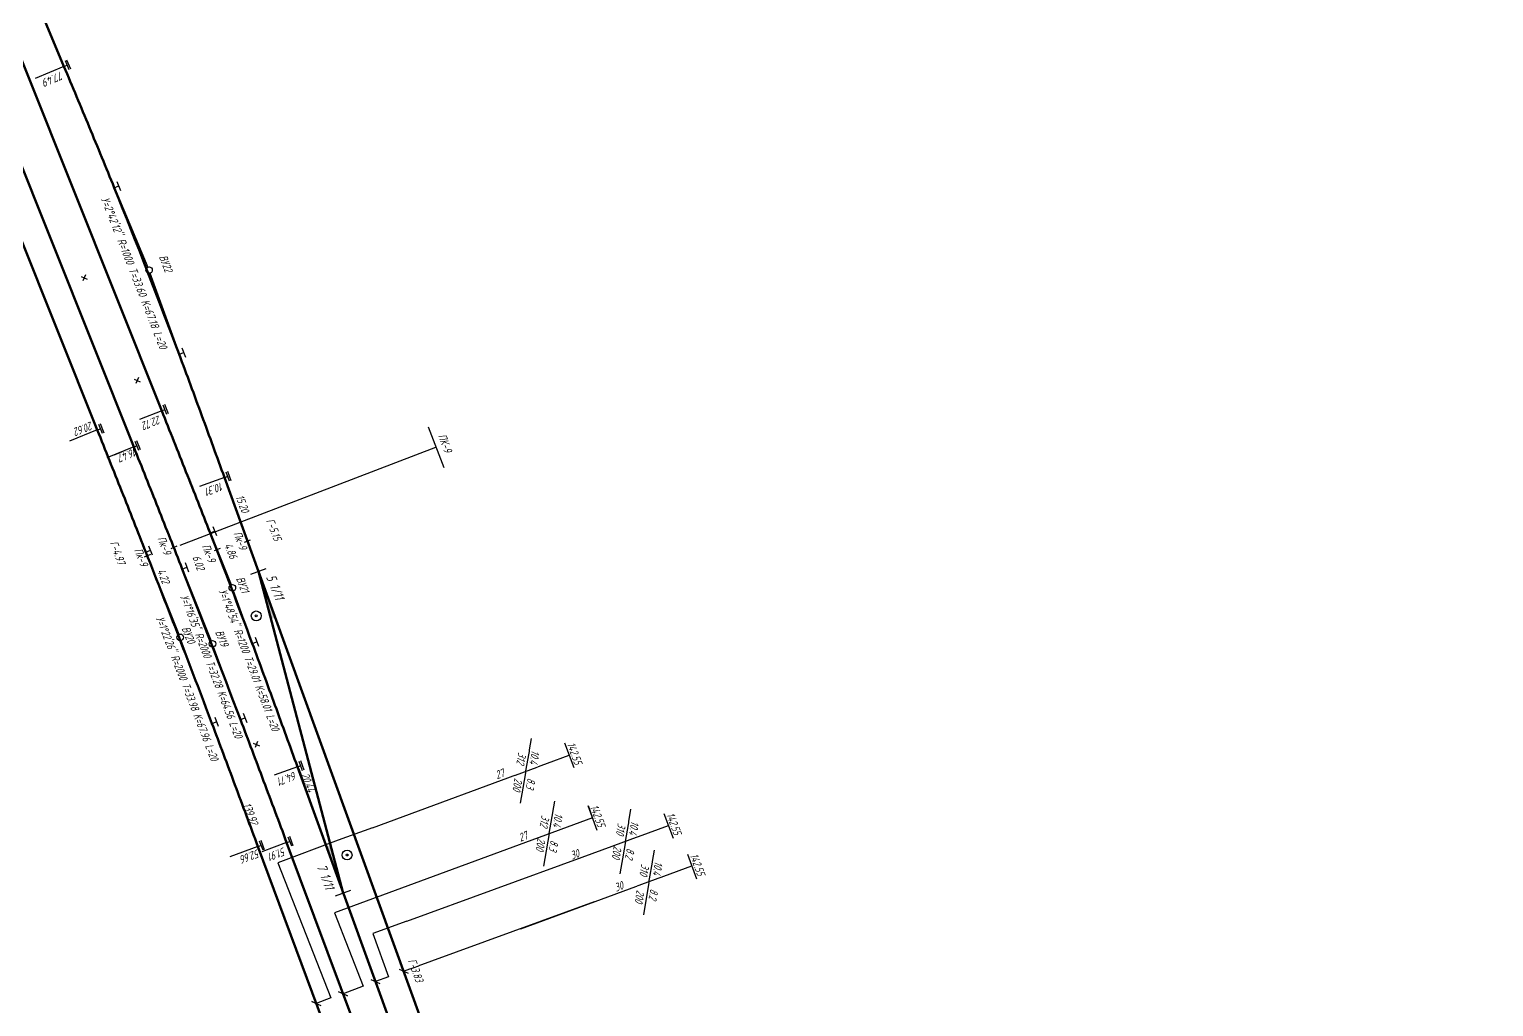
# Model space of a CAD drawing. Extents: x 8811 to 10286, y 10382 to 14118.
# Drawn here: x 9995.6 to 10218.7, y 10906.7 to 11055.4 of the extents above; entities that cross this region are included whole.
import ezdxf
from ezdxf.enums import TextEntityAlignment as Align

# ---------------------------------------------------------------- set-up
doc = ezdxf.new("R2010")
doc.units = 0
for name, color, linetype in [('9.Стрелочные переводы', 7, 'Continuous'), ('I.Вершины', 7, 'Continuous'), ('I.Ось трассы', 7, 'Continuous'), ('I.Параметры кривых', 7, 'Continuous'), ('II.Вершины', 7, 'Continuous'), ('II.Ось трассы', 7, 'Continuous'), ('II.Параметры кривых', 7, 'Continuous'), ('III.Вершины', 7, 'Continuous'), ('III.Ось трассы', 7, 'Continuous'), ('III.Параметры кривых', 7, 'Continuous'), ('III.Стрелочные переводы', 7, 'Continuous'), ('IIс.Вершины', 7, 'Continuous'), ('IIс.Прямые вставки', 7, 'Continuous'), ('IIс.Стрелочные переводы', 7, 'Continuous'), ('IV.Вершины', 7, 'Continuous'), ('IV.Ось трассы', 7, 'Continuous'), ('IV.Параметры кривых', 7, 'Continuous'), ('IV.Стрелочные переводы', 7, 'Continuous'), ('Iс.Вершины', 7, 'Continuous'), ('Iс.Междупутья', 7, 'Continuous'), ('Iс.Стрелочные переводы', 7, 'Continuous'), ('КН I.Вершины', 7, 'Continuous'), ('КН I.Прямые вставки', 7, 'Continuous'), ('КН II.Вершины', 7, 'Continuous'), ('КН II.Параметры кривых', 7, 'Continuous'), ('маскировка', 7, 'Continuous')]:
    doc.layers.add(name, color=color, linetype=linetype)
for name, color, linetype, lineweight in [('IIс.Пикетаж', 7, 'Continuous', 15), ('Iс.Пикетаж', 7, 'Continuous', 15), ('КН I.Пикетаж', 7, 'Continuous', 15), ('КН II.Пикетаж', 7, 'Continuous', 15), ('кресты', 1, 'Continuous', 30), ('Уклоноуказатели по станции', 1, 'Continuous', 35)]:
    doc.layers.add(name, color=color, linetype=linetype, lineweight=lineweight)
doc.styles.add('Параметры кривых', font='SPDS.shx', dxfattribs={"oblique": 15, "height": 2.5})
doc.styles.add('спдс_сжатие09', font='SPDS.shx', dxfattribs={"width": 0.9, "oblique": 15, "height": 1.25})

# ---------------------------------------------------------------- blocks, each defined once
blk = doc.blocks.new('alignment_tc_sign')
at = {"color": 0, "linetype": 'ByBlock', "lineweight": -2}
for p, q in [((-1.5, 1.5), (1.5, 1.5)), ((-1.5, 1), (1.5, 1)), ((0, 0), (0, 1))]:
    blk.add_line(p, q, dxfattribs=at)
blk = doc.blocks.new('alignment_cc_sign')
at = {"color": 0, "linetype": 'ByBlock', "lineweight": -2}
for p, q in [((-1.5, 1.5), (1.5, 1.5)), ((0, 0), (0, 1.5))]:
    blk.add_line(p, q, dxfattribs=at)

msp = doc.modelspace()

# ---------------------------------------------------------------- linework, layer by layer
at = {"layer": '9.Стрелочные переводы', "color": 5, "lineweight": 30}
msp.add_circle((10044.04, 10929.77), 0.15, dxfattribs=at)
at = {"layer": 'IV.Параметры кривых', "color": 5, "lineweight": 30}
for p, q in [((10000.92, 11049.8), (9996.54, 11047.97)), ((10025.35, 10987.23), (10021.56, 10985.85))]:
    msp.add_line(p, q, dxfattribs=at)
at = {"layer": 'Уклоноуказатели по станции', "color": 5, "lineweight": 30}
for p, q in [((10070.49, 10918.54), (10082.78, 10923.07)), ((10053.14, 10919.71), (10047.94, 10917.8)), ((10075.64, 10920.44), (10078.92, 10921.65)), ((10047.94, 10917.8), (10050.35, 10911.24)), ((10047.66, 10910.82), (10049.03, 10910.19)), ((10050.35, 10911.24), (10048.34, 10910.5))]:
    msp.add_line(p, q, dxfattribs=at)

# ---------------------------------------------------------------- block references
at = {"layer": 'IV.Ось трассы', "color": 5, "lineweight": 30, "xscale": 0.4999999999999999, "yscale": 0.4999999999999999, "zscale": 0.4999999999999999}
for p, rotation in [((10000.92, 11049.8), 292.6719293509763), ((10025.35, 10987.23), 289.9686156095661)]:
    msp.add_blockref('alignment_tc_sign', p, dxfattribs=dict(at, rotation=rotation))

# ---------------------------------------------------------------- texts
at = {"layer": 'IIс.Прямые вставки', "color": 5, "lineweight": 30, "style": 'спдс_сжатие09', "oblique": 15, "width": 0.9}
msp.add_text('15.20', height=1.25, rotation=290.1992, dxfattribs=at).set_placement((10027.5, 10983.04), align=Align.CENTER)
at = {"layer": 'IV.Параметры кривых', "color": 5, "lineweight": 30, "style": 'Параметры кривых', "oblique": 15}
for s, rotation, p in [('77.49', 202.6719, (10000.54, 11049.1)), ('10.31', 199.9686, (10024.93, 10986.54))]:
    msp.add_text(s, height=1.25, rotation=rotation, dxfattribs=at).set_placement(p)

# ---------------------------------------------------------------- wipeouts: each hides what was drawn before it
at = {"color": 5}
for points in [[(10016.56, 11021.39), (10017.71, 11018.3), (10016.37, 11018.22), (10015.13, 11021)], [(10005.08, 10995.78), (10005.11, 10994.42), (10001.76, 10993.07), (10001.63, 10994.42)], [(10015.32, 10996.73), (10015.48, 10995.24), (10012.33, 10994.01), (10011.9, 10995.42)], [(10059.05, 10994.31), (10060.31, 10990.87), (10058.77, 10990.5), (10057.46, 10994.06)], [(10011.37, 10991.65), (10011.74, 10990.33), (10008.74, 10989.06), (10008.53, 10990.61)], [(10032.76, 10981.49), (10034.49, 10977.18), (10032.9, 10977.11), (10031.37, 10981.12)], [(10027.95, 10979.16), (10029.04, 10976.11), (10027.71, 10975.92), (10026.57, 10979.04)], [(10012.65, 10976.57), (10013.83, 10973.59), (10012.74, 10973.29), (10011.37, 10976.43)], [(10023.04, 10977.31), (10024.35, 10974.12), (10023.06, 10973.97), (10021.69, 10976.99)], [(10033.1, 10972.75), (10034.73, 10968.56), (10033.1, 10968.28), (10031.43, 10972.5)], [(10013.67, 10968.46), (10015.26, 10968.68), (10025.75, 10941.38), (10024.29, 10941.19)], [(10078.79, 10947.2), (10080.24, 10943.29), (10078.73, 10943.06), (10077.36, 10946.87)], [(10070.16, 10945.73), (10073.48, 10945.58), (10072.27, 10939.02), (10069.14, 10938.93)], [(10038.2, 10943.03), (10039.48, 10939.59), (10037.96, 10939.73), (10036.78, 10942.83)], [(10029.42, 10937.81), (10030.82, 10934.1), (10029.49, 10933.95), (10028.07, 10937.66)], [(10093.81, 10936.46), (10095.4, 10932.4), (10093.84, 10932.37), (10092.5, 10936.05)], [(10070.27, 10933.15), (10070.26, 10931.52), (10072.41, 10932.26), (10072.02, 10933.79), (10070.22, 10933.13)], [(10034.29, 10930.99), (10034.54, 10929.56), (10031.62, 10928.52), (10031.42, 10929.89)], [(10079.66, 10930.86), (10079.83, 10929.57), (10078.36, 10929.01), (10078.25, 10930.41)], [(10038.83, 10928.58), (10040.72, 10929.12), (10042.71, 10923.89), (10040.73, 10923.72)], [(10088.76, 10928.72), (10092.08, 10928.81), (10090.98, 10921.94), (10087.79, 10921.73)], [(10097.49, 10930.07), (10098.92, 10926.23), (10097.51, 10926.12), (10096.12, 10929.87)], [(10086.39, 10925.95), (10086.53, 10924.75), (10085.25, 10924.15), (10084.98, 10925.59)], [(10054.44, 10914.3), (10055.95, 10910.11), (10054.6, 10909.97), (10053.01, 10914.11)], [(10038.78, 10907.15), (10040.24, 10902.86), (10038.78, 10902.8), (10037.3, 10906.92)]]:
    msp.add_wipeout(points, dxfattribs=at).dxf.layer = 'маскировка'

# ---------------------------------------------------------------- next in the draw order: linework, layer by layer
at = {"color": 5, "lineweight": 30}
msp.add_line((10056.4, 10994.93, -131.8), (10058.75, 10988.75, -131.8), dxfattribs=at)
at = {"layer": '9.Стрелочные переводы', "color": 5, "lineweight": 30}
msp.add_circle((10044.04, 10929.77), 0.75, dxfattribs=at)
at = {"layer": 'I.Параметры кривых', "color": 5, "lineweight": 30}
msp.add_line((10005.99, 10994.46), (10001.76, 10992.76), dxfattribs=at)
at = {"layer": 'II.Параметры кривых', "color": 5, "lineweight": 30}
for p, q in [((10015.8, 10997.39), (10012.4, 10996.03)), ((10011.54, 10991.88), (10007.42, 10990.23))]:
    msp.add_line(p, q, dxfattribs=at)
at = {"layer": 'III.Стрелочные переводы', "color": 5, "lineweight": 30}
msp.add_line((10042.28, 10923.55), (10044.63, 10924.4), dxfattribs=at)
at = {"layer": 'III.Стрелочные переводы', "color": 5}
msp.add_solid([(10043.45, 10923.97), (10043.45, 10923.97), (10040.89, 10931.02), (10041.54, 10931.23)], dxfattribs=at)
at = {"layer": 'Уклоноуказатели по станции', "color": 5, "lineweight": 30}
for p, q in [((10071.27, 10942.58), (10072.13, 10947.5)), ((10077.17, 10946.83), (10078.55, 10943.08)), ((10074.57, 10943.75), (10077.86, 10944.96)), ((10071.27, 10942.58), (10070.42, 10937.65)), ((10092.3, 10936.11), (10093.68, 10932.35)), ((10090.01, 10925.6), (10090.86, 10930.53)), ((10095.89, 10929.9), (10097.27, 10926.14)), ((10090.01, 10925.6), (10089.16, 10920.68)), ((10052.65, 10912.08), (10081.71, 10922.67)), ((10051.97, 10912.4), (10053.33, 10911.77))]:
    msp.add_line(p, q, dxfattribs=at)
at = {"layer": 'Уклоноуказатели по станции', "color": 5, "lineweight": 30, "flags": 128}
msp.add_lwpolyline([(10047.88, 10933.93), (10042.68, 10932.02), (10033.5, 10928.6), (10041.54, 10908.01), (10039.35, 10907.16), (10038.66, 10907.46), (10040.03, 10906.86)], dxfattribs=at)

# ---------------------------------------------------------------- next in the draw order: block references
at = {"layer": 'I.Ось трассы', "color": 5, "lineweight": 30, "xscale": 0.5, "yscale": 0.5, "zscale": 0.5, "rotation": 291.784503362684}
msp.add_blockref('alignment_tc_sign', (10005.99, 10994.46), dxfattribs=at)
at = {"layer": 'II.Ось трассы', "color": 5, "lineweight": 30, "xscale": 0.5, "yscale": 0.5, "zscale": 0.5}
for p, rotation in [((10011.54, 10991.88), 291.7845375136299), ((10034.83, 10931.67), 290.5080434596462)]:
    msp.add_blockref('alignment_tc_sign', p, dxfattribs=dict(at, rotation=rotation))
at = {"layer": 'III.Ось трассы', "color": 5, "lineweight": 30}
for name, p, xscale, yscale, zscale, rotation in [('alignment_tc_sign', (10015.8, 10997.39), 0.4999999999999999, 0.4999999999999999, 0.4999999999999999, 291.7836974003619), ('alignment_cc_sign', (10023.17, 10978.8), 0.5, 0.5, 0.5, 291.3062330264322)]:
    msp.add_blockref(name, p, dxfattribs=dict(at, xscale=xscale, yscale=yscale, zscale=zscale, rotation=rotation))

# ---------------------------------------------------------------- next in the draw order: texts
at = {"layer": 'I.Параметры кривых', "color": 5, "lineweight": 30, "style": 'спдс_сжатие09', "oblique": 15, "width": 0.9}
msp.add_text('20.62', height=1.25, rotation=201.7845, dxfattribs=at).set_placement((10005.06, 10995.79))
at = {"layer": 'II.Параметры кривых', "color": 5, "lineweight": 30, "style": 'спдс_сжатие09', "oblique": 15, "width": 0.9}
for s, rotation, p in [('22.72', 201.7845, (10015.4, 10996.69)), ('16.47', 201.7845, (10011.72, 10991.78)), ('51.91', 200.508, (10034.42, 10930.98))]:
    msp.add_text(s, height=1.25, rotation=rotation, dxfattribs=at).set_placement(p)
at = {"layer": 'IIс.Стрелочные переводы', "color": 5, "lineweight": 30, "style": 'спдс_сжатие09', "oblique": 15, "width": 0.9}
msp.add_text('7 1/11', height=1.5, rotation=290.4391, dxfattribs=at).set_placement((10040.73, 10924.39), align=Align.RIGHT)
at = {"layer": 'Iс.Междупутья', "color": 5, "lineweight": 30, "style": 'спдс_сжатие09', "oblique": 15, "width": 0.9}
for s, rotation, p in [('Г-5.15', 291.4761, (10032.29, 10979.08)), ('Г-3.83', 290, (10053.89, 10912.01))]:
    msp.add_text(s, height=1.25, rotation=rotation, dxfattribs=at).set_placement(p, align=Align.CENTER)
at = {"layer": 'КН I.Прямые вставки', "color": 5, "lineweight": 30, "style": 'спдс_сжатие09', "oblique": 15, "width": 0.9}
msp.add_text('139.92', height=1.25, rotation=291.3352, dxfattribs=at).set_placement((10028.74, 10935.84), align=Align.CENTER)
at = {"layer": 'Уклоноуказатели по станции', "color": 5, "lineweight": 30, "extrusion": (0.001329, 0.000377099, 0.999999), "style": 'спдс_сжатие09', "oblique": 15, "width": 0.9}
msp.add_text('ПК-9', height=1.25, rotation=290.5125, dxfattribs=at).set_placement((10058.36, 10992.25, 15.69), align=Align.CENTER)
at = {"layer": 'Уклоноуказатели по станции', "color": 5, "lineweight": 30, "style": 'спдс_сжатие09', "oblique": 15, "width": 0.9}
for rotation, p in [(290.1993, (10078.09, 10945.04)), (290.1993, (10093.22, 10934.32)), (290.2035, (10096.81, 10928.11))]:
    msp.add_text('142.55', height=1.25, rotation=rotation, dxfattribs=at).set_placement(p, align=Align.CENTER)
msp.add_text('312', height=1.25, rotation=260.1993, dxfattribs=at).set_placement((10071.05, 10943.49), align=Align.TOP_RIGHT)
for rotation, p in [(260.1993, (10071.8, 10943.72)), (260.2035, (10090.55, 10926.81))]:
    msp.add_text('10.4', height=1.25, rotation=rotation, dxfattribs=at).set_placement(p, align=Align.RIGHT)
for s, rotation, p in [('8.3', 260.1993, (10071.53, 10941.57)), ('8.2', 260.2035, (10090.23, 10924.69))]:
    msp.add_text(s, height=1.25, rotation=rotation, dxfattribs=at).set_placement(p)
for s, rotation, p in [('27', 20.1993, (10070.21, 10932.36)), ('30', 20.1993, (10078.09, 10929.63)), ('30', 20.2035, (10084.8, 10924.75))]:
    msp.add_text(s, height=1.25, rotation=rotation, dxfattribs=at).set_placement(p, align=Align.MIDDLE_LEFT)
msp.add_text('200', height=1.25, rotation=260.2035, dxfattribs=at).set_placement((10089.38, 10924.29), align=Align.TOP_LEFT)

# ---------------------------------------------------------------- next in the draw order: wipeouts: each hides what was drawn before it
at = {"color": 5}
for points in [[(10006.53, 11033.56), (10018.37, 11003.25), (10016.7, 11002.76), (10005, 11033.06)], [(10009.04, 10977.97), (10010.7, 10973.48), (10009.13, 10973.5), (10007.64, 10977.76)], [(10016.36, 10978.53), (10017.62, 10975.39), (10016.2, 10975.07), (10014.91, 10978.28)], [(10026.5, 10977.21), (10027.53, 10974.77), (10026.29, 10974.54), (10025.29, 10976.85)], [(10020.14, 10964.64), (10021.28, 10961.66), (10019.79, 10961.8), (10018.68, 10964.53)], [(10035.97, 10942.43), (10036.05, 10941.04), (10032.87, 10939.87), (10032.66, 10941.32)], [(10066.61, 10942.66), (10068.52, 10943.18), (10068.34, 10941.64), (10066.91, 10941.22)], [(10073.56, 10936.13), (10077.03, 10935.94), (10075.72, 10929.71), (10072.61, 10929.85)], [(10088.6, 10934.86), (10087.56, 10928.5), (10084.25, 10928.7), (10085.24, 10934.84)], [(10030.33, 10930.7), (10030.52, 10929.26), (10027.28, 10928.04), (10027.12, 10929.46)]]:
    msp.add_wipeout(points, dxfattribs=at).dxf.layer = 'маскировка'

# ---------------------------------------------------------------- next in the draw order: linework, layer by layer
at = {"color": 5, "lineweight": 30}
for p, q in [((10018.59, 10976.91), (10057.57, 10991.84, -131.8)), ((10029.28, 10977.7), (10028.35, 10977.35)), ((10014.08, 10975.48), (10013.15, 10975.12)), ((10018.1, 10976.76), (10017.17, 10976.39)), ((10024.7, 10976.43), (10023.77, 10976.07))]:
    msp.add_line(p, q, dxfattribs=at)
at = {"layer": 'I.Параметры кривых', "color": 5, "lineweight": 30}
msp.add_line((10030.45, 10931.06), (10026.18, 10929.47), dxfattribs=at)
at = {"layer": 'II.Параметры кривых', "color": 5, "lineweight": 30}
for p, q in [((10036.47, 10943.19), (10032.92, 10941.9)), ((10034.83, 10931.67), (10031.05, 10930.26))]:
    msp.add_line(p, q, dxfattribs=at)
at = {"layer": 'III.Стрелочные переводы', "color": 5}
msp.add_line((10043.45, 10923.97), (10037.07, 10948.15), dxfattribs=at)
at = {"layer": 'IV.Вершины', "color": 5, "lineweight": 30}
for p, q in [((10000.92, 11049.8), (10013.68, 11019.26)), ((10025.35, 10987.23), (10014.04, 11018.33))]:
    msp.add_line(p, q, dxfattribs=at)
msp.add_circle((10013.87, 11018.8), 0.5, dxfattribs=at)
at = {"layer": 'кресты', "color": 5, "lineweight": 30}
for p, q in [((10003.54, 11017.83), (10004.45, 11017.43)), ((10004.2, 11018.09), (10003.79, 11017.17)), ((10011.59, 11002.2), (10012.5, 11001.79)), ((10012.25, 11002.45), (10011.84, 11001.54))]:
    msp.add_line(p, q, dxfattribs=at)
at = {"layer": 'Уклоноуказатели по станции', "color": 5, "lineweight": 30}
for p, q in [((10047.88, 10933.93), (10074.57, 10943.75)), ((10074.82, 10933.02), (10075.67, 10937.94)), ((10086.42, 10931.81), (10087.27, 10936.74)), ((10074.82, 10933.02), (10073.97, 10928.09)), ((10086.42, 10931.81), (10085.57, 10926.89)), ((10053.14, 10919.71), (10079.86, 10929.44)), ((10082.78, 10923.07), (10096.54, 10928.13))]:
    msp.add_line(p, q, dxfattribs=at)

# ---------------------------------------------------------------- next in the draw order: block references
at = {"layer": 'I.Ось трассы', "color": 5, "lineweight": 30, "xscale": 0.4999999999999999, "yscale": 0.4999999999999999, "zscale": 0.4999999999999999}
for name, p, rotation in [('alignment_cc_sign', (10013.38, 10975.87), 291.4980247383261), ('alignment_tc_sign', (10030.45, 10931.06), 290.4106039809467)]:
    msp.add_blockref(name, p, dxfattribs=dict(at, rotation=rotation))
at = {"layer": 'III.Ось трассы', "color": 5, "lineweight": 30, "xscale": 0.5, "yscale": 0.5, "zscale": 0.5, "rotation": 289.9687385529711}
msp.add_blockref('alignment_tc_sign', (10036.47, 10943.19), dxfattribs=at)
at = {"layer": 'IV.Ось трассы', "color": 5, "lineweight": 30}
for p, xscale, yscale, zscale, rotation in [((10008.57, 11031.32), 0.4999999999999998, 0.4999999999999998, 0.4999999999999998, 292.0989721022606), ((10018.45, 11006), 0.5, 0.5, 0.5, 290.5415728582818)]:
    msp.add_blockref('alignment_cc_sign', p, dxfattribs=dict(at, xscale=xscale, yscale=yscale, zscale=zscale, rotation=rotation))

# ---------------------------------------------------------------- next in the draw order: texts
at = {"layer": 'I.Параметры кривых', "color": 5, "lineweight": 30, "style": 'спдс_сжатие09', "oblique": 15, "width": 0.9}
msp.add_text('52.66', height=1.25, rotation=200.4106, dxfattribs=at).set_placement((10030.47, 10930.68))
at = {"layer": 'II.Параметры кривых', "color": 5, "lineweight": 30, "style": 'спдс_сжатие09', "oblique": 15, "width": 0.9}
msp.add_text('64.71', height=1.25, rotation=200.508, dxfattribs=at).set_placement((10036.05, 10942.5))
at = {"layer": 'IIс.Прямые вставки', "color": 5, "lineweight": 30, "style": 'спдс_сжатие09', "oblique": 15, "width": 0.9}
msp.add_text('20.44', height=1.25, rotation=290.1992, dxfattribs=at).set_placement((10037.52, 10940.61), align=Align.CENTER)
at = {"layer": 'IV.Параметры кривых', "color": 5, "lineweight": 30, "style": 'Параметры кривых', "oblique": 15}
msp.add_text('У=2°42\'12" R=1000 T=33.60 K=67.18 L=20', height=1.25, rotation=291.3203, dxfattribs=at).set_placement((10012.2, 11018.57), align=Align.TOP_CENTER)
at = {"layer": 'Iс.Вершины', "color": 5, "lineweight": 30, "style": 'спдс_сжатие09', "oblique": 15, "width": 0.9}
msp.add_text('ВУ22', height=1.25, rotation=291.3359, dxfattribs=at).set_placement((10015.84, 11019.58), align=Align.CENTER)
at = {"layer": 'Iс.Междупутья', "color": 5, "lineweight": 30, "style": 'спдс_сжатие09', "oblique": 15, "width": 0.9}
for s, rotation, p in [('Г-4.97', 290, (10008.48, 10975.6)), ('4.86', 292.6709, (10025.75, 10975.83))]:
    msp.add_text(s, height=1.25, rotation=rotation, dxfattribs=at).set_placement(p, align=Align.CENTER)
at = {"layer": 'Iс.Пикетаж', "color": 5, "lineweight": 30, "style": 'спдс_сжатие09', "oblique": 15, "width": 0.9}
msp.add_text('Пк-9', height=1.25, rotation=290.5082, dxfattribs=at).set_placement((10027.18, 10977.43), align=Align.CENTER)
at = {"layer": 'КН I.Пикетаж', "color": 5, "lineweight": 30, "style": 'спдс_сжатие09', "oblique": 15, "width": 0.9}
msp.add_text('Пк-9', height=1.25, rotation=291.3352, dxfattribs=at).set_placement((10012.08, 10974.89), align=Align.CENTER)
at = {"layer": 'КН II.Пикетаж', "color": 5, "lineweight": 30, "style": 'спдс_сжатие09', "oblique": 15, "width": 0.9}
msp.add_text('Пк-9', height=1.25, rotation=291.3748, dxfattribs=at).set_placement((10015.61, 10976.67), align=Align.CENTER)
at = {"layer": 'Уклоноуказатели по станции', "color": 5, "lineweight": 30, "style": 'спдс_сжатие09', "oblique": 15, "width": 0.9}
msp.add_text('27 ', height=1.25, rotation=20.1993, dxfattribs=at).set_placement((10066.66, 10941.87), align=Align.MIDDLE_LEFT)
for p in [(10070.78, 10941.32), (10074.3, 10932.23), (10085.9, 10931.02)]:
    msp.add_text('200', height=1.25, rotation=260.1993, dxfattribs=at).set_placement(p, align=Align.TOP_LEFT)
for s, rotation, p in [('312', 260.1993, (10074.6, 10933.93)), ('310', 260.1993, (10086.2, 10932.73)), ('310', 260.2035, (10089.79, 10926.52))]:
    msp.add_text(s, height=1.25, rotation=rotation, dxfattribs=at).set_placement(p, align=Align.TOP_RIGHT)
for p in [(10075.34, 10934.16), (10086.94, 10932.95)]:
    msp.add_text('10.4', height=1.25, rotation=260.1993, dxfattribs=at).set_placement(p, align=Align.RIGHT)
for s, p in [('8.3', (10075.04, 10932.1)), ('8.2', (10086.64, 10930.9))]:
    msp.add_text(s, height=1.25, rotation=260.1993, dxfattribs=at).set_placement(p)

# ---------------------------------------------------------------- next in the draw order: wipeouts: each hides what was drawn before it
at = {"color": 5}
for points in [[(10018.93, 10971.93), (10029.33, 10944.88), (10028.04, 10944.68), (10017.57, 10971.7)], [(10082.34, 10937.69), (10083.84, 10933.81), (10082.23, 10933.58), (10080.77, 10937.38)]]:
    msp.add_wipeout(points, dxfattribs=at).dxf.layer = 'маскировка'

# ---------------------------------------------------------------- next in the draw order: linework, layer by layer
at = {"layer": 'I.Вершины', "color": 5, "lineweight": 30}
msp.add_circle((10018.6, 10962.9), 0.5, dxfattribs=at)
at = {"layer": 'Уклоноуказатели по станции', "color": 5, "lineweight": 30}
for p, q in [((10080.7, 10937.31), (10082.08, 10933.56)), ((10079.86, 10929.44), (10092.97, 10934.26))]:
    msp.add_line(p, q, dxfattribs=at)
at = {"layer": 'Уклоноуказатели по станции', "color": 5, "lineweight": 30, "flags": 128}
msp.add_lwpolyline([(10081.39, 10935.43), (10042.14, 10920.98), (10046.49, 10909.83), (10043.44, 10908.65), (10044.12, 10908.35), (10042.75, 10908.95)], dxfattribs=at)

# ---------------------------------------------------------------- next in the draw order: texts
at = {"layer": 'КН I.Вершины', "color": 5, "lineweight": 30, "style": 'спдс_сжатие09', "oblique": 15, "width": 0.9}
msp.add_text('ВУ20', height=1.25, rotation=292.1081, dxfattribs=at).set_placement((10019.3, 10963.04), align=Align.CENTER)
at = {"layer": 'Уклоноуказатели по станции', "color": 5, "lineweight": 30, "style": 'спдс_сжатие09', "oblique": 15, "width": 0.9}
msp.add_text('142.55', height=1.25, rotation=290.1993, dxfattribs=at).set_placement((10081.62, 10935.52), align=Align.CENTER)

# ---------------------------------------------------------------- next in the draw order: wipeouts: each hides what was drawn before it
at = {"color": 5}
for points in [[(10021.64, 10975.49), (10022.55, 10972.97), (10021.24, 10972.76), (10020.31, 10975.22)], [(10016.35, 10973.32), (10017.31, 10970.94), (10015.97, 10970.74), (10015, 10972.98)], [(10025.12, 10964.27), (10026.28, 10961.27), (10024.87, 10961.09), (10023.74, 10964.03)]]:
    msp.add_wipeout(points, dxfattribs=at).dxf.layer = 'маскировка'

# ---------------------------------------------------------------- next in the draw order: linework, layer by layer
at = {"layer": 'I.Вершины', "color": 5, "lineweight": 30}
msp.add_line((10005.99, 10994.46), (10018.42, 10963.37), dxfattribs=at)

# ---------------------------------------------------------------- next in the draw order: block references
at = {"layer": 'II.Ось трассы', "color": 5, "lineweight": 30, "xscale": 0.4999999999999999, "yscale": 0.4999999999999999, "zscale": 0.4999999999999999, "rotation": 291.498058889272}
msp.add_blockref('alignment_cc_sign', (10018.93, 10973.29), dxfattribs=at)

# ---------------------------------------------------------------- next in the draw order: texts
at = {"layer": 'IIс.Пикетаж', "color": 5, "lineweight": 30, "style": 'спдс_сжатие09', "oblique": 15, "width": 0.9}
msp.add_text('Пк-9', height=1.25, rotation=291.6995, dxfattribs=at).set_placement((10022.4, 10975.49), align=Align.CENTER)
at = {"layer": 'Iс.Междупутья', "color": 5, "lineweight": 30, "style": 'спдс_сжатие09', "oblique": 15, "width": 0.9}
msp.add_text('4.22', height=1.25, rotation=292.0682, dxfattribs=at).set_placement((10015.49, 10971.98), align=Align.CENTER)

# ---------------------------------------------------------------- next in the draw order: wipeouts: each hides what was drawn before it
at = {"color": 5}
msp.add_wipeout([(10024.75, 10972.67), (10034.93, 10946.02), (10033.51, 10945.77), (10023.51, 10972.46)], dxfattribs=at).dxf.layer = 'маскировка'

# ---------------------------------------------------------------- next in the draw order: linework, layer by layer
at = {"layer": '9.Стрелочные переводы', "color": 5, "lineweight": 30}
for radius in [0.75, 0.15]:
    msp.add_circle((10030.2, 10966.16), radius, dxfattribs=at)
at = {"layer": 'I.Вершины', "color": 5, "lineweight": 30}
msp.add_line((10030.45, 10931.06), (10018.78, 10962.44), dxfattribs=at)
at = {"layer": 'II.Вершины', "color": 5, "lineweight": 30}
for p, q in [((10011.54, 10991.88), (10023.33, 10962.37)), ((10034.83, 10931.67), (10023.69, 10961.43))]:
    msp.add_line(p, q, dxfattribs=at)
msp.add_circle((10023.52, 10961.9), 0.5, dxfattribs=at)
at = {"layer": 'кресты', "color": 5, "lineweight": 30}
for p, q in [((10029.75, 10946.79), (10030.67, 10946.39)), ((10030.41, 10947.05), (10030.01, 10946.13))]:
    msp.add_line(p, q, dxfattribs=at)

# ---------------------------------------------------------------- next in the draw order: block references
at = {"layer": 'I.Ось трассы', "color": 5, "lineweight": 30, "xscale": 0.5, "yscale": 0.5, "zscale": 0.5, "rotation": 290.6970826053046}
msp.add_blockref('alignment_cc_sign', (10023.45, 10949.79), dxfattribs=at)
at = {"layer": 'II.Ось трассы', "color": 5, "lineweight": 30, "xscale": 0.5, "yscale": 0.5, "zscale": 0.5, "rotation": 290.794522084004}
msp.add_blockref('alignment_cc_sign', (10027.79, 10950.39), dxfattribs=at)
at = {"layer": 'III.Ось трассы', "color": 5, "lineweight": 30, "xscale": 0.4999999999999996, "yscale": 0.4999999999999996, "zscale": 0.4999999999999996, "rotation": 290.4462029269009}
msp.add_blockref('alignment_cc_sign', (10029.59, 10961.97), dxfattribs=at)

# ---------------------------------------------------------------- next in the draw order: texts
at = {"layer": 'I.Параметры кривых', "color": 5, "lineweight": 30, "style": 'спдс_сжатие09', "oblique": 15, "width": 0.9}
msp.add_text('У=1°22\'26" R=2000 T=33.98 K=67.96 L=20', height=1.25, rotation=291.0976, dxfattribs=at).set_placement((10020.27, 10955.33), align=Align.TOP_CENTER)
at = {"layer": 'Iс.Междупутья', "color": 5, "lineweight": 30, "style": 'спдс_сжатие09', "oblique": 15, "width": 0.9}
msp.add_text('6.02', height=1.25, rotation=290.2782, dxfattribs=at).set_placement((10020.82, 10974.04), align=Align.CENTER)
at = {"layer": 'Iс.Стрелочные переводы', "color": 5, "lineweight": 30, "style": 'спдс_сжатие09', "oblique": 15, "width": 0.9}
msp.add_text('5 1/11', height=1.5, rotation=291.736, dxfattribs=at).set_placement((10034.5, 10969.02), align=Align.TOP_RIGHT)
at = {"layer": 'КН II.Вершины', "color": 5, "lineweight": 30, "style": 'спдс_сжатие09', "oblique": 15, "width": 0.9}
msp.add_text('ВУ19', height=1.25, rotation=292.114, dxfattribs=at).set_placement((10024.39, 10962.53), align=Align.CENTER)

# ---------------------------------------------------------------- next in the draw order: wipeouts: each hides what was drawn before it
at = {"color": 5}
msp.add_wipeout([(10028.46, 10972.44), (10029.61, 10969.38), (10027.97, 10969.22), (10026.82, 10972.28)], dxfattribs=at).dxf.layer = 'маскировка'

# ---------------------------------------------------------------- next in the draw order: linework, layer by layer
at = {"layer": 'I.Ось трассы', "color": 5, "lineweight": 70, "flags": 128}
msp.add_lwpolyline([(10162.67, 10498.96), (10147.78, 10560.72, 0.016863), (10136.97, 10599.71), (10104.05, 10704.63, -0.008347), (10099.31, 10720.64), (10092.63, 10744.71), (10082.31, 10781.91, 0.000893), (10079.62, 10791.55, 0.002679), (10076.87, 10801.16, 0.014242), (10064.58, 10839.09, 0.002679), (10061.17, 10848.49, 0.000893), (10057.69, 10857.86), (10030.45, 10931.06, 0.000313), (10026.96, 10940.43, 0.000938), (10023.45, 10949.79, 0.003495), (10013.38, 10975.87, 0.000938), (10009.7, 10985.17, 0.000313), (10005.99, 10994.46), (9867.3, 11341.5, -0.000293)], format="xyb", dxfattribs=at)
at = {"layer": 'II.Ось трассы', "color": 5, "lineweight": 70, "flags": 128}
msp.add_lwpolyline([(10169.76, 10541.62), (10117.57, 10680.7, -0.023011), (10103.4, 10724.46), (10088.95, 10777.29, 0.001042), (10086.3, 10786.93, 0.003125), (10083.57, 10796.55, 0.014406), (10072.95, 10829.45, 0.003125), (10069.53, 10838.85, 0.001042), (10066.04, 10848.22), (10034.83, 10931.67, 0.000313), (10031.32, 10941.03, 0.000938), (10027.79, 10950.39, 0.00307), (10018.93, 10973.29, 0.000938), (10015.25, 10982.59, 0.000313), (10011.54, 10991.88), (9875.14, 11333.18, -0.000391)], format="xyb", dxfattribs=at)
at = {"layer": 'III.Вершины', "color": 5, "lineweight": 30}
for p, q in [((10015.8, 10997.39), (10026.38, 10970.92)), ((10036.47, 10943.19), (10026.73, 10969.98))]:
    msp.add_line(p, q, dxfattribs=at)
msp.add_circle((10026.56, 10970.45), 0.5, dxfattribs=at)
at = {"layer": 'IV.Ось трассы', "color": 5, "lineweight": 70, "flags": 128}
msp.add_lwpolyline([(10113.64, 10724.53), (10098.75, 10777.25, 0.000391), (10096.71, 10784.47, 0.001172), (10094.65, 10791.68, 0.001953), (10092.54, 10798.88, 0.002734), (10090.36, 10806.05, 0.005844), (10086.06, 10819.4, 0.002734), (10083.63, 10826.5, 0.001953), (10081.14, 10833.57, 0.001172), (10078.61, 10840.63, 0.000391), (10076.05, 10847.68), (10030.54, 10972.94), (10025.35, 10987.23, 0.000625), (10021.92, 10996.62, 0.001875), (10018.45, 11006, 0.006796), (10008.57, 11031.32, 0.001875), (10004.77, 11040.57, 0.000625), (10000.92, 11049.8), (9978.95, 11102.4, -0.000208)], format="xyb", dxfattribs=at)
at = {"layer": 'IV.Стрелочные переводы', "color": 5, "lineweight": 30}
msp.add_line((10029.36, 10972.52), (10031.71, 10973.37), dxfattribs=at)
at = {"layer": 'IV.Стрелочные переводы', "color": 5}
msp.add_line((10030.54, 10972.94), (10036.91, 10948.77), dxfattribs=at)
msp.add_solid([(10030.54, 10972.94), (10030.54, 10972.94), (10033.1, 10965.9), (10032.45, 10965.69)], dxfattribs=at)
at = {"layer": 'КН II.Параметры кривых', "color": 5, "lineweight": 70}
msp.add_line((10030.54, 10972.94), (10043.45, 10923.97), dxfattribs=at)
at = {"layer": 'КН II.Параметры кривых', "color": 5, "lineweight": 70, "flags": 128}
msp.add_lwpolyline([(10218.67, 10457.35), (10213.51, 10471.06, 0.022831), (10202.7, 10496.22), (10164.94, 10574.08, -0.022611), (10152.44, 10603.15), (10120.85, 10686.8, -0.021477), (10111.45, 10715.35), (10092.96, 10780.85, 0.001042), (10090.23, 10790.47, 0.003125), (10087.42, 10800.07, 0.010011), (10080.05, 10822.93, 0.003125), (10076.72, 10832.36, 0.001042), (10073.32, 10841.77), (10036.47, 10943.19, 0.000521), (10033.05, 10952.58, 0.001563), (10029.59, 10961.97, 0.003753), (10023.17, 10978.8, 0.001563), (10019.5, 10988.1, 0.000521), (10015.8, 10997.39), (9879.63, 11338.11, -0.000391)], format="xyb", dxfattribs=at)

# ---------------------------------------------------------------- next in the draw order: texts
at = {"layer": 'II.Параметры кривых', "color": 5, "lineweight": 30, "style": 'спдс_сжатие09', "oblique": 15, "width": 0.9}
msp.add_text('У=1°16\'35" R=2000 T=32.28 K=64.56 L=20', height=1.25, rotation=291.1463, dxfattribs=at).set_placement((10023.96, 10958.69), align=Align.TOP_CENTER)
at = {"layer": 'III.Параметры кривых', "color": 5, "lineweight": 30, "style": 'спдс_сжатие09', "oblique": 15, "width": 0.9}
msp.add_text('У=1°48\'54" R=1200 T=29.01 K=58.01 L=20', height=1.25, rotation=290.8004, dxfattribs=at).set_placement((10029.7, 10959.68), align=Align.TOP_CENTER)
at = {"layer": 'IIс.Вершины', "color": 5, "lineweight": 30, "style": 'спдс_сжатие09', "oblique": 15, "width": 0.9}
msp.add_text('ВУ21', height=1.25, rotation=291.1627, dxfattribs=at).set_placement((10027.55, 10970.7), align=Align.CENTER)

doc.saveas('drawing.dxf')
